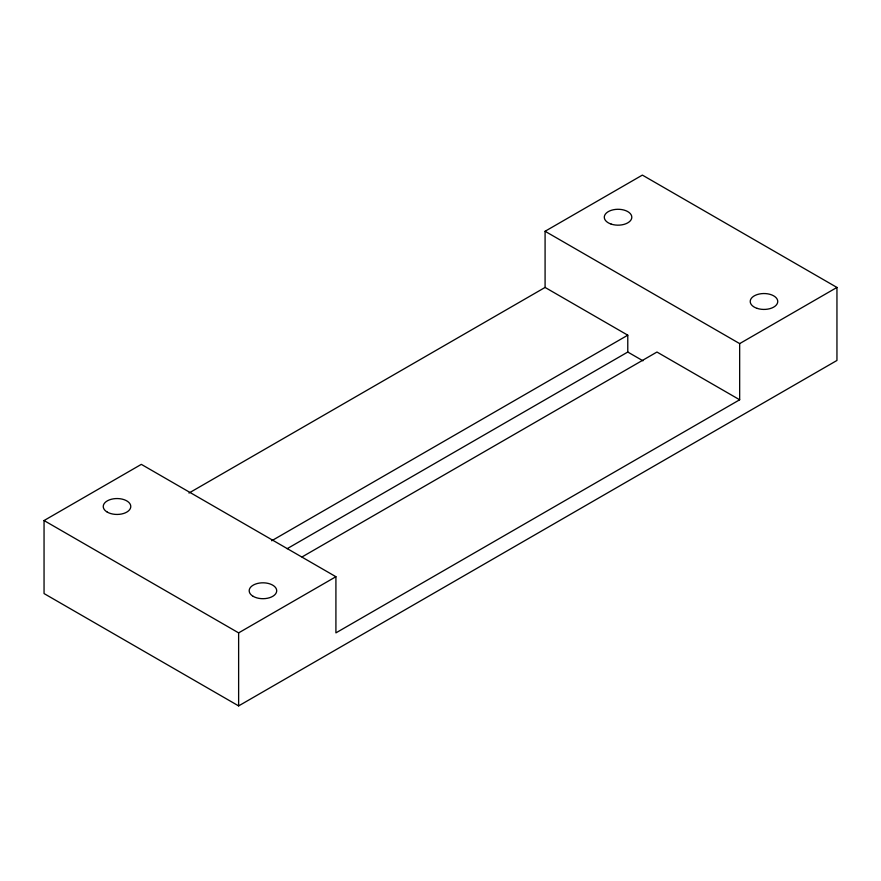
<?xml version="1.0" encoding="UTF-8"?>
<svg xmlns="http://www.w3.org/2000/svg" width="881" height="881" viewBox="0 0 881 881"><rect width="100%" height="100%" fill="white"/><g stroke="black" fill="none" stroke-linecap="round" stroke-linejoin="round"><path stroke-width="1.32" d="M545.086 231.274L642.37 175.099L836.95 287.437L836.95 360.461L238.63 705.901L44.05 593.563L44.05 520.539L141.334 464.364L335.914 576.714L335.914 632.877L739.666 399.776L739.666 343.612L545.086 231.274L545.086 287.437L188.975 493.041M271.667 540.78L627.779 335.187L627.779 352.037L287.151 548.698M302.04 556.946L656.962 352.037L739.666 399.776M44.05 520.539L238.63 632.877L335.914 576.714M739.666 343.612L836.95 287.437M545.086 287.437L627.779 335.187M627.779 352.037L642.954 360.803M238.63 632.877L238.63 705.901M253.221 596.371A13.755 7.94 0 0 0 276.238 592.803A13.755 7.94 0 0 0 259.388 583.079A13.755 7.94 0 0 0 253.221 596.371M107.284 512.114A13.755 7.94 0 0 0 130.311 508.557A13.755 7.94 0 0 0 113.451 498.822A13.755 7.94 0 0 0 107.284 512.114M757.098 308.361A13.755 7.94 0 0 0 777.747 301.478A13.755 7.94 0 0 0 757.098 294.606A13.755 7.94 0 0 0 757.098 308.361M611.172 224.104A13.755 7.94 0 0 0 631.809 217.233A13.755 7.94 0 0 0 611.172 210.35A13.755 7.94 0 0 0 611.172 224.104"/></g></svg>
